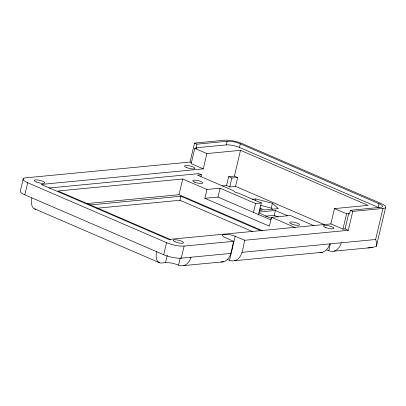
<?xml version="1.0" encoding="UTF-8"?>
<svg xmlns="http://www.w3.org/2000/svg" width="406" height="406" viewBox="0 0 406 406"><rect width="100%" height="100%" fill="white"/><g stroke="black" fill="none" stroke-linecap="round" stroke-linejoin="round"><path stroke-width="0.61" d="M31.866 197.864L31.394 200.97L31.485 203.807L32.135 206.192A12.652 7.176 -66.7 0 0 35.855 209.202M156.609 251.674L156.137 254.78L156.229 257.617L156.878 260.002A12.652 7.186 -66.6 0 0 161.644 263.012L165.572 262.626A9.394 2.304 13.3 0 1 178.452 265.138L181.112 265.834L223.559 261.799C232.044 259.069 231.44 248.188 233.694 241.316L224.087 237.175L223.067 236.419A9.394 2.304 13.3 0 1 233.074 235.46L244.843 240.25L348.287 230.314L352.763 211.379L382.965 208.481A12.809 3.141 13.3 0 0 381.158 203.543L242.286 143.643A12.809 3.141 13.3 0 0 224.716 140.217L194.515 143.12L190.038 162.055L25.893 177.818A12.809 3.141 13.3 0 0 27.699 182.751L24.842 194.839L163.714 254.74A12.809 3.141 13.3 0 0 181.284 258.165L230.836 253.405M23.249 178.752L20.391 190.84A12.809 3.141 13.3 0 0 24.842 194.839M163.714 254.74L166.572 242.656L27.699 182.751M86.539 203.599L178.995 194.723L182.705 179.01L206.928 189.46L220.062 188.201L255.587 203.523L261.297 202.975L258.439 215.058M97.009 208.237L179.959 200.27L180.909 196.245L261.276 230.912M165.516 262.636L167.231 255.384M334.463 208.593L346.577 213.815L348.678 213.612L349.485 213.962L350.342 210.333L381.802 207.172A9.582 2.35 13.3 0 0 380.843 204.563L240.316 143.831A9.607 2.355 13.3 0 0 227.142 141.263L196.935 144.166L196.078 147.789L196.885 148.139L194.784 148.342L191.165 163.648L203.279 168.876L206.898 153.564L240.514 150.337L368.08 205.365L334.463 208.593L330.844 223.899L168.8 239.459L41.229 184.431L203.279 168.876M178.528 265.174L180.244 257.922M181.284 258.165L184.141 246.077L233.694 241.316M200.98 176.529L201.401 174.747L198.813 173.631L48.994 188.019M314.066 225.736L290.366 215.51L271.523 217.322L269.427 226.183L204.832 198.321L206.928 189.46M196.078 147.789L226.284 144.891L227.142 141.263M204.832 198.321L217.966 197.062L220.062 188.201M226.548 185.537L228.639 176.676L234.419 176.123L237.647 177.513L235.551 186.374L229.776 186.933L226.548 185.537L222.173 185.953M229.776 186.933L231.872 178.067L237.647 177.513M379.077 207.74L239.459 147.459L240.316 143.831M234.419 176.123L240.514 150.337M329.682 243.91C328.748 247.65 326.251 251.207 322.405 252.309L232.105 260.936L229.522 260.276L235.236 236.104M234.709 260.728C243.189 257.998 242.59 247.122 244.843 240.25M255.501 200.752L255.927 198.94L272.406 203.274L278.374 208.623L264.321 209.973L259.718 207.984M253.491 212.384L255.587 203.523M272.639 209.344L271.259 208.111L272.406 203.274M265.433 216.165L274.243 215.317L275.385 210.486L287.484 215.703M385.609 207.542L376.372 246.315L372.317 247.523L331.347 251.415L328.764 250.751L330.332 244.097M330.844 223.899L342.958 229.126L346.577 213.815M342.958 229.126L345.059 228.923L348.678 213.612M378.169 207.293L379.026 203.665M376.849 244.625L376.601 242.306L375.631 239.499L382.965 208.481M190.993 257.231C190.054 260.967 187.562 264.529 183.715 265.625M375.631 239.499L341.223 242.803C340.289 246.543 337.787 250.096 333.94 251.202M201.401 174.747L197.458 175.128L233.354 190.607L235.221 192.277L238.515 193.144L261.297 202.975M182.705 179.01L57.956 190.993L170.413 239.499M89.792 204.989L180.909 196.245M252.263 199.29L255.927 198.94M259.241 210.46L262.22 210.171L259.921 209.181M259.023 212.054L275.385 210.486M241.986 252.334L341.223 242.803M367.836 247.909L372.317 247.523M319.801 252.517L322.405 252.309M220.955 262.007L223.559 261.799M260.276 205.218L271.259 208.111M227.36 259.632L229.522 260.276M326.739 249.974L328.764 250.751M194.515 143.12L196.935 144.166M350.342 210.333L352.763 211.379M194.784 148.342L206.898 153.564M228.639 176.676L231.872 178.067M190.038 162.055L191.652 162.75M345.059 228.923L348.287 230.314M235.551 186.374L324.638 224.802M274.243 215.317L278.277 217.058M271.523 217.322L295.167 227.522M258.861 212.983L271.533 218.448M217.966 197.062L270.929 219.91M178.995 194.723L262.464 230.73M179.959 200.27L252.755 231.674M34.896 208.983L159.649 262.799M376.306 245.148L376.372 246.315M184.141 246.077A12.809 3.141 13.3 0 1 166.572 242.656M226.284 144.891A9.607 2.355 13.3 0 1 239.459 147.459M175.108 241.834A5.339 1.309 13.3 0 0 183.527 242.869A5.339 1.309 13.3 0 0 176.534 239.855A5.339 1.309 13.3 0 0 175.108 241.834M36.236 181.934A5.339 1.309 13.3 0 0 44.655 182.969A5.339 1.309 13.3 0 0 37.667 179.949A5.339 1.309 13.3 0 0 36.236 181.934M194.56 182.132A5.126 1.259 13.3 0 0 202.645 183.126A5.126 1.259 13.3 0 0 195.931 180.228A5.126 1.259 13.3 0 0 194.56 182.132M291.447 223.924A5.126 1.259 13.3 0 0 299.532 224.919A5.126 1.259 13.3 0 0 292.817 222.021A5.126 1.259 13.3 0 0 291.447 223.924M186.466 167.505A5.339 1.309 13.3 0 0 194.885 168.541A5.339 1.309 13.3 0 0 187.892 165.526A5.339 1.309 13.3 0 0 186.466 167.505M325.333 227.411A5.339 1.309 13.3 0 0 333.757 228.446A5.339 1.309 13.3 0 0 326.764 225.426A5.339 1.309 13.3 0 0 325.333 227.411"/></g></svg>
